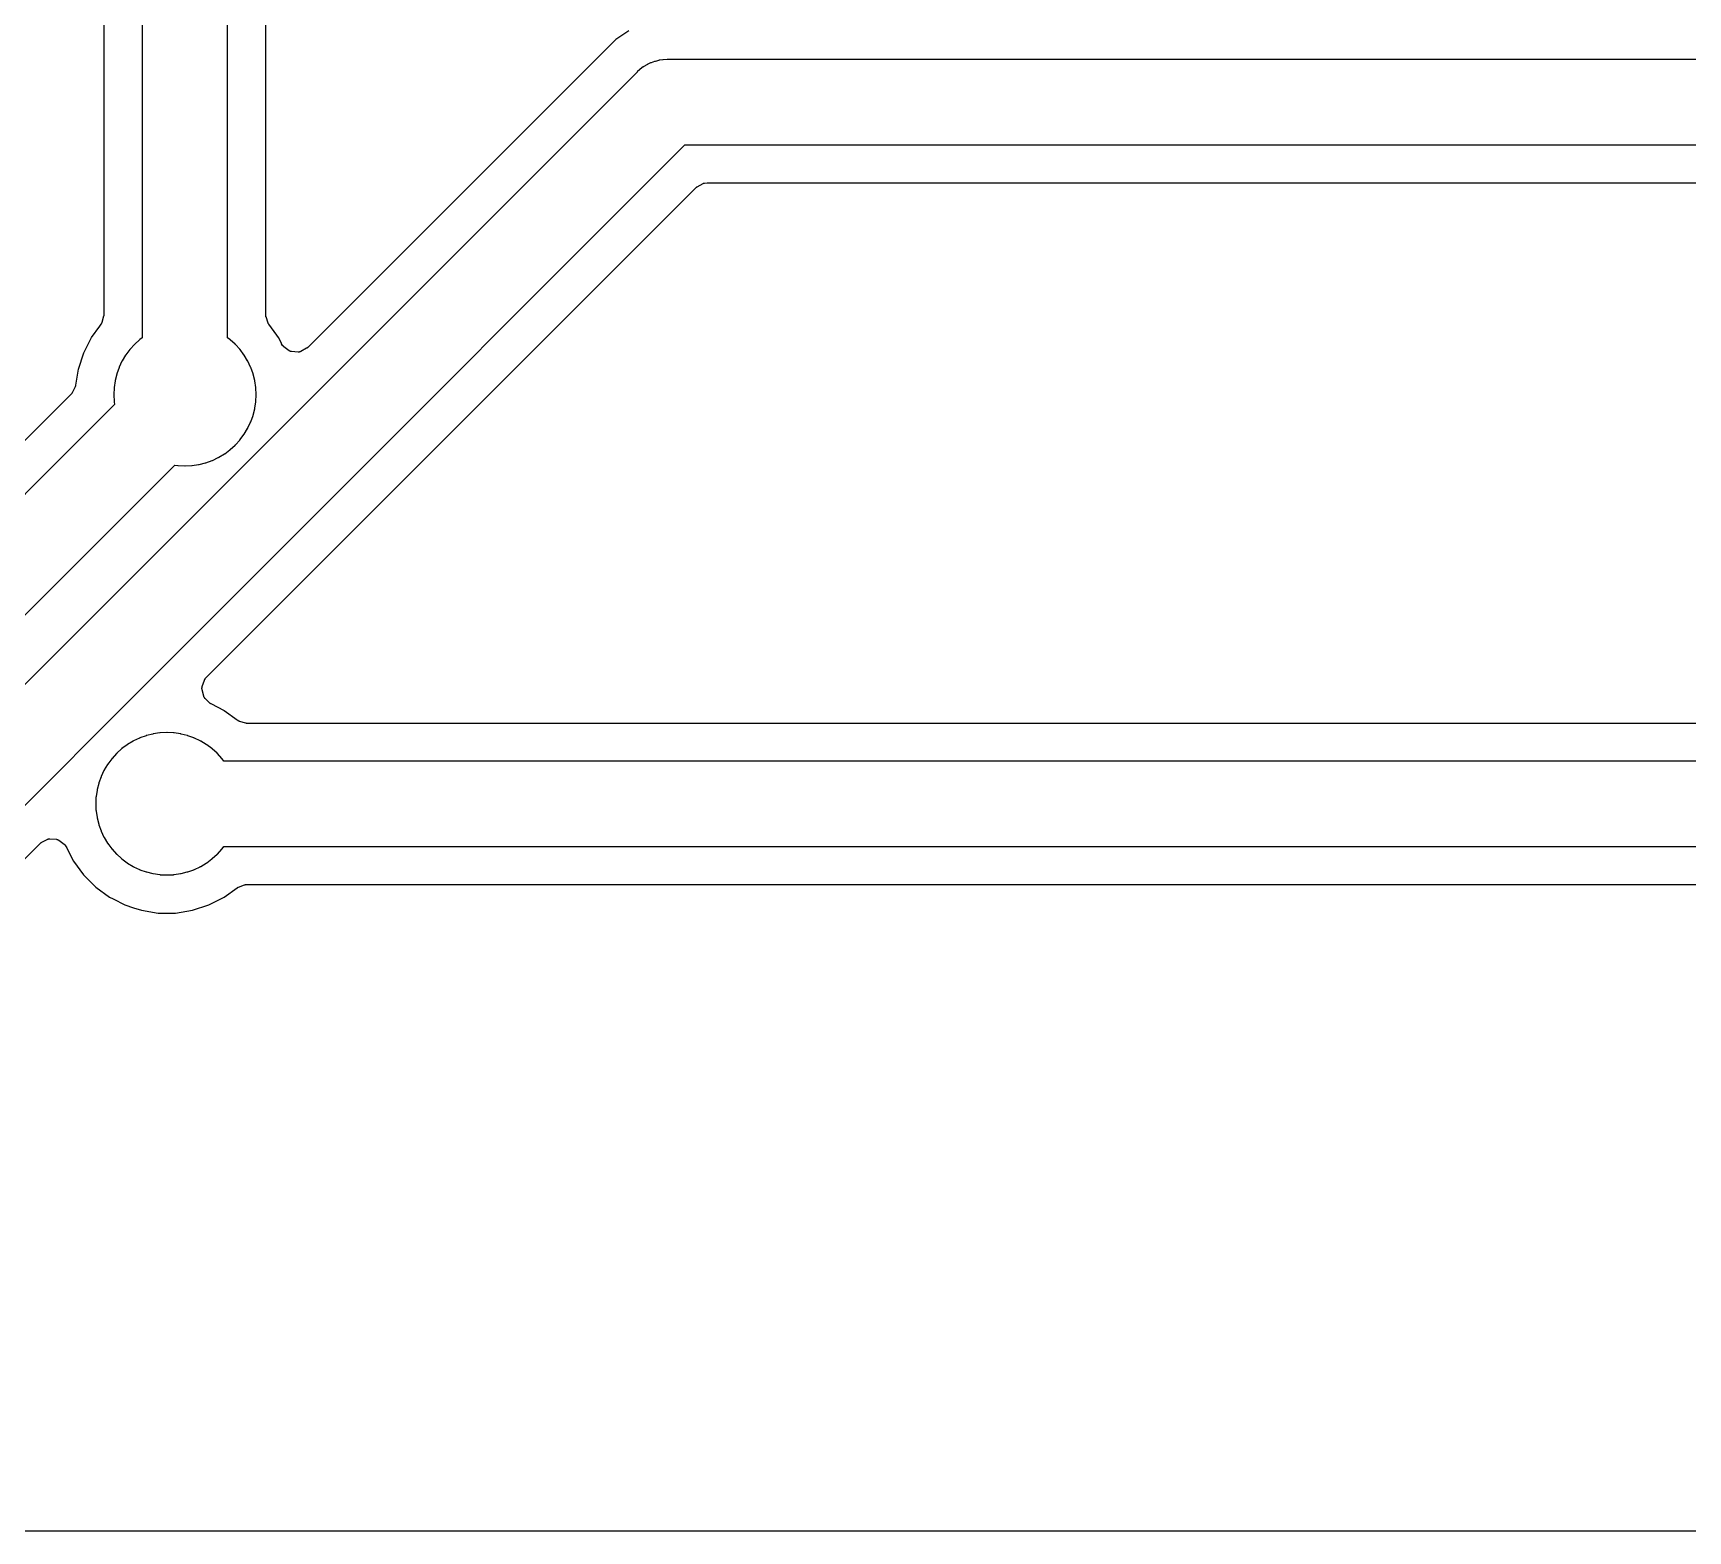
# Model space of a CAD drawing. Header units: metres. Extents: x 60.5 to 129.5, y -129.5 to -80.5.
# Drawn here: x 97.98 to 115.41, y -129.55 to -113.77 of the extents above; entities that cross this region are included whole.
import ezdxf

# ---------------------------------------------------------------- set-up
doc = ezdxf.new("R2010")
doc.units = ezdxf.units.M

msp = doc.modelspace()

# ---------------------------------------------------------------- linework, layer by layer
for points in [[(104.257, -113.746), (104.118, -113.839), (100.874, -117.083), (100.873, -117.084), (100.872, -117.085), (100.871, -117.086), (100.87, -117.087), (100.869, -117.087), (100.868, -117.088), (100.867, -117.089), (100.866, -117.089), (100.866, -117.09), (100.864, -117.091), (100.863, -117.091), (100.862, -117.092), (100.801, -117.125), (100.8, -117.126), (100.799, -117.127), (100.798, -117.127), (100.797, -117.128), (100.795, -117.128), (100.794, -117.128), (100.793, -117.129), (100.792, -117.129), (100.791, -117.13), (100.79, -117.13), (100.788, -117.13), (100.787, -117.13), (100.786, -117.131), (100.785, -117.131), (100.783, -117.131), (100.782, -117.131), (100.781, -117.131), (100.78, -117.131), (100.779, -117.132), (100.777, -117.132), (100.776, -117.132), (100.775, -117.131), (100.774, -117.131), (100.704, -117.126), (100.703, -117.126), (100.701, -117.126), (100.7, -117.126), (100.699, -117.126), (100.698, -117.126), (100.697, -117.125), (100.695, -117.125), (100.694, -117.125), (100.693, -117.124), (100.692, -117.124), (100.691, -117.124), (100.689, -117.123), (100.688, -117.123), (100.687, -117.122), (100.686, -117.122), (100.685, -117.121), (100.684, -117.121), (100.683, -117.12), (100.682, -117.119), (100.681, -117.119), (100.68, -117.118), (100.678, -117.117), (100.677, -117.117), (100.622, -117.075), (100.621, -117.074), (100.62, -117.073), (100.619, -117.072), (100.618, -117.072), (100.617, -117.071), (100.616, -117.07), (100.615, -117.069), (100.614, -117.068), (100.613, -117.067), (100.613, -117.066), (100.612, -117.065), (100.611, -117.064), (100.61, -117.063), (100.61, -117.062), (100.609, -117.061), (100.598, -117.043), (100.597, -117.042), (100.596, -117.041), (100.596, -117.039), (100.564, -116.977), (100.548, -116.955), (100.464, -116.839), (100.463, -116.838), (100.462, -116.837), (100.462, -116.836), (100.461, -116.835), (100.461, -116.834), (100.46, -116.833), (100.459, -116.832), (100.459, -116.831), (100.458, -116.83), (100.458, -116.829), (100.458, -116.828), (100.457, -116.826), (100.434, -116.761), (100.433, -116.759), (100.433, -116.758), (100.433, -116.757), (100.432, -116.756), (100.432, -116.755), (100.432, -116.754), (100.431, -116.752), (100.431, -116.751), (100.431, -116.75), (100.431, -116.749), (100.431, -116.748), (100.431, -116.746), (100.431, -116.745), (100.431, -116.738), (100.431, -116.737), (100.431, -107.296)], [(95.588, -122.208), (99.475, -118.322), (99.504, -118.326), (99.505, -118.326), (99.506, -118.326), (99.508, -118.326), (99.509, -118.327), (99.578, -118.33), (99.579, -118.33), (99.58, -118.33), (99.581, -118.33), (99.582, -118.33), (99.651, -118.327), (99.652, -118.326), (99.654, -118.326), (99.655, -118.326), (99.656, -118.326), (99.724, -118.316), (99.725, -118.316), (99.726, -118.316), (99.728, -118.315), (99.729, -118.315), (99.795, -118.298), (99.797, -118.298), (99.798, -118.298), (99.799, -118.297), (99.8, -118.297), (99.865, -118.274), (99.866, -118.273), (99.867, -118.273), (99.868, -118.272), (99.869, -118.272), (99.931, -118.243), (99.932, -118.242), (99.934, -118.241), (99.935, -118.241), (99.936, -118.24), (99.995, -118.205), (99.996, -118.204), (99.997, -118.204), (99.998, -118.203), (99.999, -118.202), (100.054, -118.161), (100.055, -118.161), (100.056, -118.16), (100.057, -118.159), (100.058, -118.158), (100.109, -118.112), (100.109, -118.111), (100.11, -118.11), (100.111, -118.109), (100.112, -118.109), (100.158, -118.058), (100.159, -118.057), (100.16, -118.056), (100.161, -118.055), (100.161, -118.054), (100.202, -117.999), (100.203, -117.998), (100.204, -117.997), (100.204, -117.996), (100.205, -117.995), (100.24, -117.936), (100.241, -117.935), (100.241, -117.934), (100.242, -117.932), (100.243, -117.931), (100.272, -117.869), (100.272, -117.868), (100.273, -117.867), (100.273, -117.866), (100.274, -117.865), (100.297, -117.8), (100.297, -117.799), (100.298, -117.798), (100.298, -117.797), (100.298, -117.795), (100.315, -117.729), (100.315, -117.728), (100.316, -117.726), (100.316, -117.725), (100.316, -117.724), (100.326, -117.656), (100.326, -117.655), (100.326, -117.654), (100.326, -117.652), (100.327, -117.651), (100.33, -117.582), (100.33, -117.581), (100.33, -117.58), (100.33, -117.579), (100.33, -117.578), (100.327, -117.509), (100.326, -117.508), (100.326, -117.506), (100.326, -117.505), (100.326, -117.504), (100.316, -117.436), (100.316, -117.435), (100.316, -117.434), (100.315, -117.432), (100.315, -117.431), (100.298, -117.365), (100.298, -117.363), (100.298, -117.362), (100.297, -117.361), (100.297, -117.36), (100.274, -117.295), (100.273, -117.294), (100.273, -117.293), (100.272, -117.292), (100.272, -117.291), (100.243, -117.229), (100.242, -117.228), (100.241, -117.226), (100.241, -117.225), (100.24, -117.224), (100.205, -117.165), (100.204, -117.164), (100.204, -117.163), (100.203, -117.162), (100.202, -117.161), (100.161, -117.106), (100.161, -117.105), (100.16, -117.104), (100.159, -117.103), (100.158, -117.102), (100.112, -117.051), (100.111, -117.051), (100.11, -117.05), (100.109, -117.049), (100.109, -117.048), (100.058, -117.002), (100.057, -117.001), (100.056, -117), (100.055, -116.999), (100.054, -116.999), (100.03, -116.981), (100.03, -107.38)], [(99.13, -107.566), (99.13, -116.981), (99.106, -116.999), (99.105, -116.999), (99.104, -117), (99.103, -117.001), (99.102, -117.002), (99.051, -117.048), (99.051, -117.049), (99.05, -117.05), (99.049, -117.051), (99.048, -117.051), (99.002, -117.102), (99.001, -117.103), (99, -117.104), (98.999, -117.105), (98.999, -117.106), (98.958, -117.161), (98.957, -117.162), (98.956, -117.163), (98.956, -117.164), (98.955, -117.165), (98.92, -117.224), (98.919, -117.225), (98.919, -117.226), (98.918, -117.228), (98.917, -117.229), (98.888, -117.291), (98.888, -117.292), (98.887, -117.293), (98.887, -117.294), (98.886, -117.295), (98.863, -117.36), (98.863, -117.361), (98.862, -117.362), (98.862, -117.363), (98.862, -117.365), (98.845, -117.431), (98.845, -117.432), (98.844, -117.434), (98.844, -117.435), (98.844, -117.436), (98.834, -117.504), (98.834, -117.505), (98.834, -117.506), (98.834, -117.508), (98.833, -117.509), (98.83, -117.578), (98.83, -117.579), (98.83, -117.58), (98.83, -117.581), (98.83, -117.582), (98.833, -117.651), (98.834, -117.652), (98.834, -117.654), (98.834, -117.655), (98.834, -117.656), (98.838, -117.685), (95.084, -121.44)], [(94.969, -120.989), (98.382, -117.575), (98.383, -117.574), (98.388, -117.569), (98.389, -117.568), (98.39, -117.567), (98.391, -117.566), (98.391, -117.565), (98.392, -117.564), (98.393, -117.563), (98.393, -117.562), (98.394, -117.561), (98.395, -117.56), (98.395, -117.559), (98.396, -117.558), (98.396, -117.557), (98.397, -117.556), (98.427, -117.493), (98.427, -117.492), (98.428, -117.49), (98.428, -117.489), (98.429, -117.488), (98.429, -117.487), (98.43, -117.486), (98.43, -117.485), (98.43, -117.484), (98.43, -117.483), (98.431, -117.481), (98.431, -117.48), (98.431, -117.479), (98.458, -117.311), (98.514, -117.138), (98.596, -116.977), (98.683, -116.858), (98.696, -116.839), (98.697, -116.838), (98.701, -116.832), (98.702, -116.831), (98.702, -116.83), (98.703, -116.829), (98.704, -116.828), (98.704, -116.827), (98.705, -116.826), (98.705, -116.825), (98.706, -116.824), (98.706, -116.822), (98.707, -116.821), (98.707, -116.82), (98.707, -116.819), (98.708, -116.818), (98.727, -116.751), (98.728, -116.75), (98.728, -116.749), (98.728, -116.747), (98.729, -116.746), (98.729, -116.745), (98.729, -116.744), (98.729, -116.743), (98.729, -116.741), (98.729, -116.74), (98.729, -116.739), (98.729, -116.738), (98.729, -116.737), (98.729, -107.804)], [(121.638, -114.05), (104.66, -114.05), (104.659, -114.05), (104.658, -114.05), (104.618, -114.052), (104.617, -114.052), (104.616, -114.052), (104.615, -114.052), (104.613, -114.052), (104.575, -114.058), (104.573, -114.058), (104.572, -114.058), (104.571, -114.059), (104.57, -114.059), (104.532, -114.069), (104.53, -114.069), (104.529, -114.069), (104.528, -114.07), (104.527, -114.07), (104.49, -114.083), (104.489, -114.084), (104.488, -114.084), (104.487, -114.085), (104.485, -114.085), (104.45, -114.102), (104.449, -114.102), (104.448, -114.103), (104.447, -114.104), (104.446, -114.104), (104.412, -114.124), (104.411, -114.125), (104.41, -114.126), (104.409, -114.126), (104.408, -114.127), (104.376, -114.15), (104.375, -114.151), (104.374, -114.152), (104.373, -114.153), (104.373, -114.154), (104.343, -114.18), (104.343, -114.181), (104.342, -114.182), (95.763, -122.761)], [(96.267, -123.529), (104.846, -114.95), (121.638, -114.95)], [(121.328, -115.351), (105.084, -115.351), (105.083, -115.351), (105.082, -115.351), (105.08, -115.351), (105.079, -115.351), (105.053, -115.354), (105.051, -115.354), (105.05, -115.354), (105.049, -115.354), (105.048, -115.354), (105.047, -115.355), (105.045, -115.355), (105.044, -115.355), (105.043, -115.356), (105.042, -115.356), (105.041, -115.356), (105.04, -115.357), (105.038, -115.357), (105.037, -115.358), (105.036, -115.358), (105.035, -115.359), (105.034, -115.359), (104.973, -115.393), (104.972, -115.394), (104.971, -115.394), (104.97, -115.395), (104.969, -115.395), (104.968, -115.396), (104.967, -115.397), (104.966, -115.398), (104.965, -115.398), (104.964, -115.399), (104.963, -115.4), (104.962, -115.401), (104.961, -115.401), (99.807, -120.556), (99.806, -120.557), (99.805, -120.558), (99.804, -120.559), (99.791, -120.575), (99.79, -120.576), (99.789, -120.577), (99.788, -120.578), (99.788, -120.579), (99.787, -120.58), (99.786, -120.581), (99.786, -120.582), (99.785, -120.583), (99.784, -120.584), (99.784, -120.585), (99.783, -120.587), (99.783, -120.588), (99.782, -120.589), (99.782, -120.59), (99.781, -120.591), (99.759, -120.657), (99.759, -120.658), (99.758, -120.66), (99.758, -120.661), (99.758, -120.662), (99.757, -120.663), (99.757, -120.664), (99.757, -120.666), (99.757, -120.667), (99.757, -120.668), (99.756, -120.669), (99.756, -120.671), (99.756, -120.672), (99.756, -120.673), (99.756, -120.674), (99.756, -120.676), (99.756, -120.677), (99.756, -120.678), (99.757, -120.679), (99.757, -120.681), (99.757, -120.682), (99.757, -120.683), (99.757, -120.684), (99.758, -120.685)], [(99.758, -120.685), (99.775, -120.753), (99.775, -120.754), (99.775, -120.756), (99.776, -120.757), (99.776, -120.758), (99.776, -120.759), (99.777, -120.76), (99.777, -120.761), (99.778, -120.763), (99.778, -120.764), (99.779, -120.765), (99.78, -120.766), (99.78, -120.767), (99.781, -120.768), (99.782, -120.769), (99.782, -120.77), (99.783, -120.771), (99.784, -120.772), (99.784, -120.773), (99.785, -120.774), (99.786, -120.775), (99.787, -120.776), (99.788, -120.777), (99.789, -120.778), (99.84, -120.826), (99.84, -120.826), (99.841, -120.827), (99.842, -120.828), (99.843, -120.829), (99.844, -120.829), (99.845, -120.83), (99.846, -120.831), (99.847, -120.831), (99.848, -120.832), (99.849, -120.833), (99.85, -120.833), (99.851, -120.834), (99.993, -120.906), (100.131, -121.006), (100.132, -121.007), (100.138, -121.011), (100.139, -121.012), (100.14, -121.012), (100.141, -121.013), (100.142, -121.014), (100.143, -121.014), (100.144, -121.015), (100.145, -121.015), (100.146, -121.016), (100.148, -121.016), (100.149, -121.017), (100.15, -121.017), (100.151, -121.017), (100.152, -121.018), (100.219, -121.037), (100.22, -121.038), (100.221, -121.038), (100.223, -121.038), (100.224, -121.039), (100.225, -121.039), (100.226, -121.039), (100.227, -121.039), (100.229, -121.039), (100.23, -121.039), (100.231, -121.039), (100.232, -121.039), (100.233, -121.039), (119.846, -121.039)], [(99.989, -121.44), (99.971, -121.416), (99.971, -121.415), (99.97, -121.414), (99.969, -121.413), (99.968, -121.412), (99.922, -121.361), (99.921, -121.361), (99.92, -121.36), (99.919, -121.359), (99.919, -121.358), (99.868, -121.312), (99.867, -121.311), (99.866, -121.31), (99.865, -121.309), (99.864, -121.309), (99.809, -121.268), (99.808, -121.267), (99.807, -121.266), (99.806, -121.266), (99.805, -121.265), (99.746, -121.23), (99.745, -121.229), (99.744, -121.229), (99.742, -121.228), (99.741, -121.227), (99.679, -121.198), (99.678, -121.198), (99.677, -121.197), (99.676, -121.197), (99.675, -121.196), (99.61, -121.173), (99.609, -121.173), (99.608, -121.172), (99.607, -121.172), (99.605, -121.172), (99.539, -121.155), (99.538, -121.155), (99.536, -121.154), (99.535, -121.154), (99.534, -121.154), (99.466, -121.144), (99.465, -121.144), (99.464, -121.144), (99.462, -121.144), (99.461, -121.143), (99.392, -121.14), (99.391, -121.14), (99.39, -121.14), (99.389, -121.14), (99.388, -121.14), (99.319, -121.143), (99.318, -121.144), (99.316, -121.144), (99.315, -121.144), (99.314, -121.144), (99.246, -121.154), (99.245, -121.154), (99.244, -121.154), (99.242, -121.155), (99.241, -121.155), (99.175, -121.172), (99.173, -121.172), (99.172, -121.172), (99.171, -121.173), (99.17, -121.173), (99.105, -121.196), (99.104, -121.197), (99.103, -121.197), (99.102, -121.198), (99.101, -121.198), (99.039, -121.227), (99.038, -121.228), (99.036, -121.229), (99.035, -121.229), (99.034, -121.23), (98.975, -121.265), (98.974, -121.266), (98.973, -121.266), (98.972, -121.267), (98.971, -121.268), (98.916, -121.309), (98.915, -121.309), (98.914, -121.31), (98.913, -121.311), (98.912, -121.312), (98.861, -121.358), (98.861, -121.359), (98.86, -121.36), (98.859, -121.361), (98.858, -121.361), (98.812, -121.412), (98.811, -121.413), (98.81, -121.414), (98.809, -121.415), (98.809, -121.416), (98.768, -121.471), (98.767, -121.472), (98.766, -121.473), (98.766, -121.474), (98.765, -121.475), (98.73, -121.534), (98.729, -121.535), (98.729, -121.536), (98.728, -121.538), (98.727, -121.539), (98.698, -121.601), (98.698, -121.602), (98.697, -121.603), (98.697, -121.604), (98.696, -121.605), (98.673, -121.67), (98.673, -121.671), (98.672, -121.672), (98.672, -121.673), (98.672, -121.675), (98.655, -121.741), (98.655, -121.742), (98.654, -121.744), (98.654, -121.745), (98.654, -121.746), (98.644, -121.814), (98.644, -121.815), (98.644, -121.816), (98.644, -121.818), (98.643, -121.819), (98.64, -121.888), (98.64, -121.889), (98.64, -121.89), (98.64, -121.891), (98.64, -121.892), (98.643, -121.961), (98.644, -121.962), (98.644, -121.964), (98.644, -121.965), (98.644, -121.966), (98.654, -122.034), (98.654, -122.035), (98.654, -122.036), (98.655, -122.038), (98.655, -122.039), (98.672, -122.105), (98.672, -122.107), (98.672, -122.108), (98.673, -122.109), (98.673, -122.11), (98.696, -122.175), (98.697, -122.176), (98.697, -122.177), (98.698, -122.178), (98.698, -122.179), (98.727, -122.241), (98.728, -122.242), (98.729, -122.244), (98.729, -122.245), (98.73, -122.246), (98.765, -122.305), (98.766, -122.306), (98.766, -122.307), (98.767, -122.308), (98.768, -122.309), (98.809, -122.364), (98.809, -122.365), (98.81, -122.366), (98.811, -122.367), (98.812, -122.368), (98.858, -122.419), (98.859, -122.419), (98.86, -122.42), (98.861, -122.421), (98.861, -122.422), (98.912, -122.468), (98.913, -122.469), (98.914, -122.47), (98.915, -122.471), (98.916, -122.471), (98.971, -122.512), (98.972, -122.513), (98.973, -122.514), (98.974, -122.514), (98.975, -122.515), (99.034, -122.55), (99.035, -122.551), (99.036, -122.551), (99.038, -122.552), (99.039, -122.553), (99.101, -122.582), (99.102, -122.582), (99.103, -122.583), (99.104, -122.583), (99.105, -122.584), (99.17, -122.607), (99.171, -122.607), (99.172, -122.608), (99.173, -122.608), (99.175, -122.608), (99.241, -122.625), (99.242, -122.625), (99.244, -122.626), (99.245, -122.626), (99.246, -122.626), (99.314, -122.636), (99.315, -122.636), (99.316, -122.636), (99.318, -122.636), (99.319, -122.637), (99.388, -122.64), (99.389, -122.64), (99.39, -122.64), (99.391, -122.64), (99.392, -122.64), (99.461, -122.637), (99.462, -122.636), (99.464, -122.636), (99.465, -122.636), (99.466, -122.636), (99.534, -122.626), (99.535, -122.626), (99.536, -122.626), (99.538, -122.625), (99.539, -122.625), (99.605, -122.608), (99.607, -122.608), (99.608, -122.608), (99.609, -122.607), (99.61, -122.607), (99.675, -122.584), (99.676, -122.583), (99.677, -122.583), (99.678, -122.582), (99.679, -122.582), (99.741, -122.553), (99.742, -122.552), (99.744, -122.551), (99.745, -122.551), (99.746, -122.55), (99.805, -122.515), (99.806, -122.514), (99.807, -122.514), (99.808, -122.513), (99.809, -122.512), (99.864, -122.471), (99.865, -122.471), (99.866, -122.47), (99.867, -122.469), (99.868, -122.468), (99.919, -122.422), (99.919, -122.421), (99.92, -122.42), (99.921, -122.419), (99.922, -122.419), (99.968, -122.368), (99.969, -122.367), (99.97, -122.366), (99.971, -122.365), (99.971, -122.364), (99.989, -122.34), (120.27, -122.34)], [(120.084, -121.44), (99.989, -121.44)], [(96.491, -123.872), (98.056, -122.307), (98.057, -122.306), (98.057, -122.305), (98.058, -122.305), (98.059, -122.304), (98.06, -122.303), (98.061, -122.302), (98.062, -122.302), (98.063, -122.301), (98.064, -122.3), (98.065, -122.3), (98.066, -122.299), (98.067, -122.299), (98.128, -122.265), (98.129, -122.265), (98.131, -122.264), (98.132, -122.263), (98.133, -122.263), (98.134, -122.262), (98.135, -122.262), (98.136, -122.262), (98.138, -122.261), (98.139, -122.261), (98.14, -122.261), (98.141, -122.26), (98.142, -122.26), (98.144, -122.26), (98.145, -122.26), (98.146, -122.259), (98.147, -122.259), (98.148, -122.259), (98.15, -122.259), (98.151, -122.259), (98.152, -122.259), (98.153, -122.259), (98.155, -122.259), (98.156, -122.259), (98.226, -122.264), (98.227, -122.264), (98.228, -122.264), (98.229, -122.265), (98.231, -122.265), (98.232, -122.265), (98.233, -122.265), (98.234, -122.265), (98.235, -122.266), (98.237, -122.266), (98.238, -122.267), (98.239, -122.267), (98.24, -122.267), (98.241, -122.268), (98.242, -122.268), (98.244, -122.269), (98.245, -122.269), (98.246, -122.27), (98.247, -122.271), (98.248, -122.271), (98.249, -122.272), (98.25, -122.273), (98.251, -122.273), (98.252, -122.274), (98.308, -122.316), (98.309, -122.317), (98.31, -122.317), (98.311, -122.318), (98.312, -122.319), (98.313, -122.32), (98.314, -122.321), (98.314, -122.322), (98.315, -122.322), (98.316, -122.323), (98.317, -122.324), (98.318, -122.325), (98.318, -122.326), (98.319, -122.327), (98.32, -122.328), (98.32, -122.329), (98.332, -122.347), (98.332, -122.349), (98.333, -122.35), (98.334, -122.351), (98.406, -122.493), (98.512, -122.64), (98.64, -122.768), (98.787, -122.874), (98.823, -122.892), (98.948, -122.956), (99.038, -122.985), (99.121, -123.012), (99.299, -123.041), (99.481, -123.041), (99.659, -123.012), (99.832, -122.956), (99.993, -122.874), (100.131, -122.774), (100.132, -122.773), (100.133, -122.772), (100.134, -122.772), (100.135, -122.771), (100.136, -122.771), (100.137, -122.77), (100.138, -122.769), (100.139, -122.769), (100.14, -122.768), (100.141, -122.768), (100.142, -122.768), (100.144, -122.767), (100.209, -122.744), (100.211, -122.743), (100.212, -122.743), (100.213, -122.743), (100.214, -122.742), (100.215, -122.742), (100.216, -122.742), (100.218, -122.741), (100.219, -122.741), (100.22, -122.741), (100.221, -122.741), (100.222, -122.741), (100.224, -122.741), (100.225, -122.741), (100.232, -122.741), (100.233, -122.741), (120.354, -122.741)], [(60.625, -129.549), (129.375, -129.549)]]:
    msp.add_lwpolyline(points)

doc.saveas('drawing.dxf')
